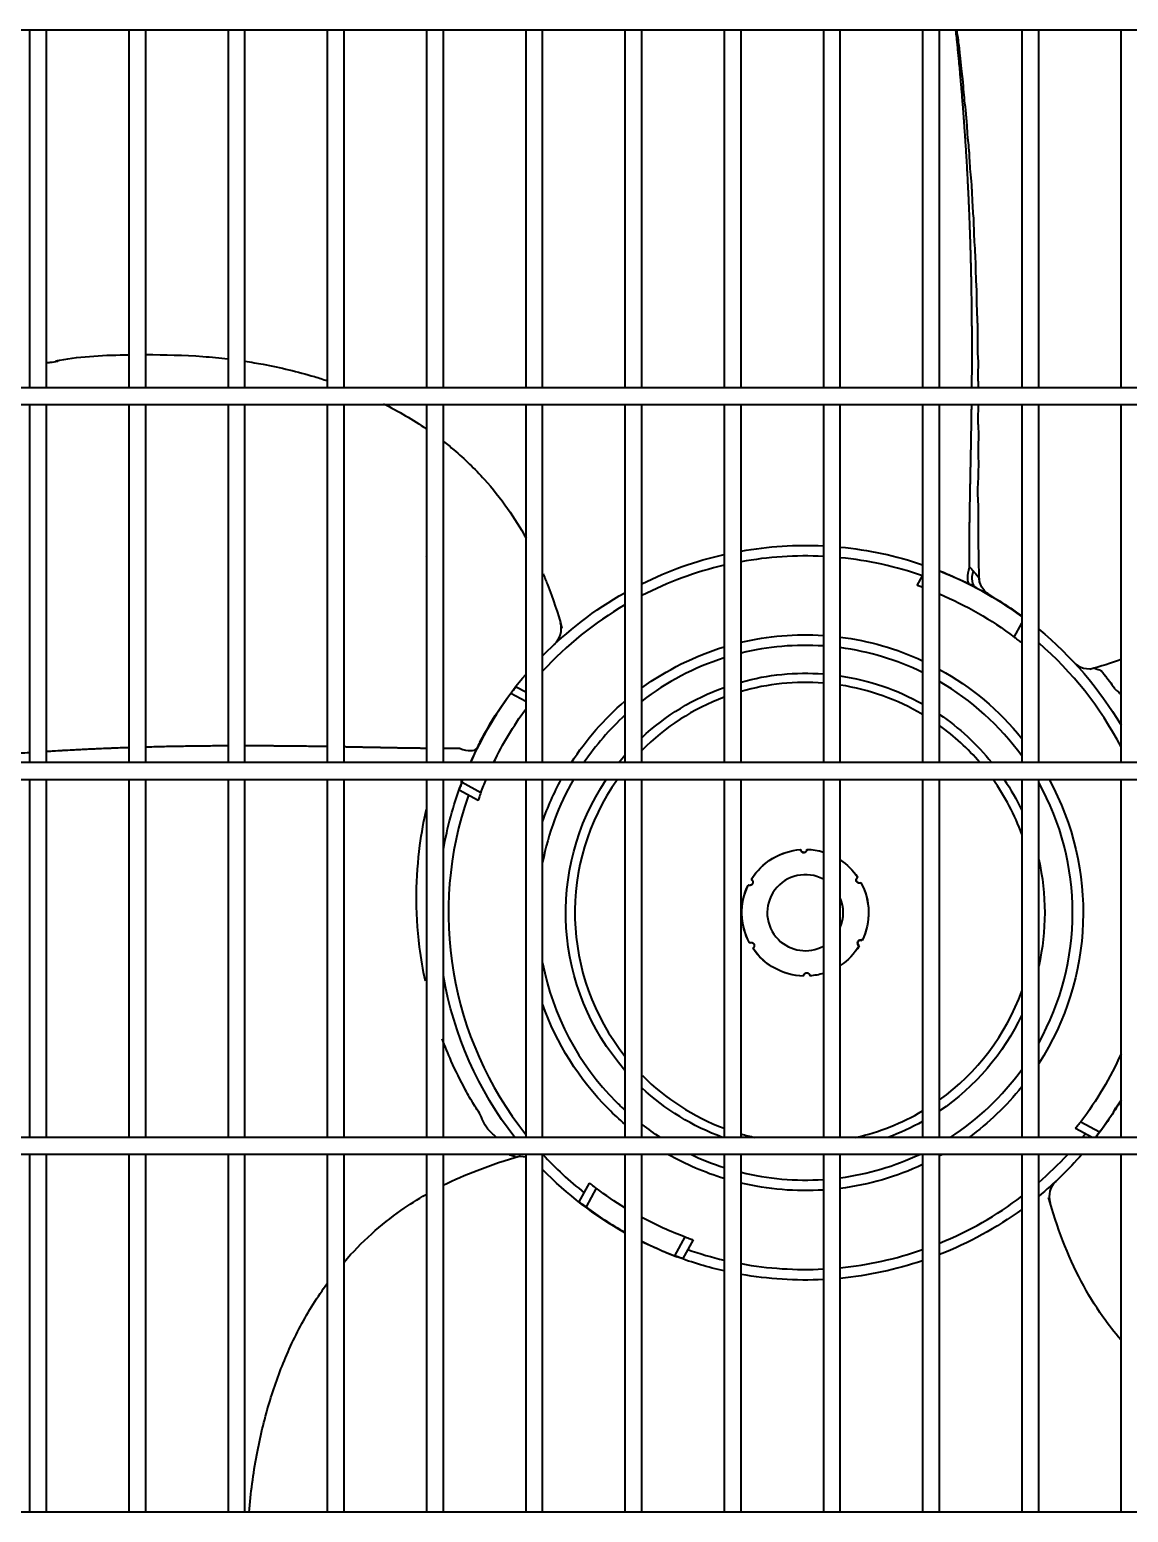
# Model space of a CAD drawing. Extents: x 58467 to 79089, y -33726 to -17391.
# Drawn here: x 72349.59 to 72375.61, y -19574.07 to -19538.96 of the extents above; entities that cross this region are included whole.
import ezdxf

# ---------------------------------------------------------------- set-up
doc = ezdxf.new("R2010")
doc.units = 0
doc.header["$LTSCALE"] = 100
doc.layers.add('+ENTE-ST-DOSEME USTU KONDDRENAJ', color=110, linetype='DOSEMEUSTUKONDENSDRENAJ_LINE', lineweight=40)
doc.linetypes.add('DOSEMEUSTUKONDENSDRENAJ_LINE', pattern='A,300,-40,["CD",Standard,S=15,R=0,X=-35,Y=-7.5],0', length=340)

# ---------------------------------------------------------------- blocks, each defined once
blk = doc.blocks.new('4. KAT SOL')
at = {"color": 3}
for p, q in [((54065.854, -32240.04, -3.539), (54184.216, -32240.04, -3.539)), ((54137.4, -32240.04, -3.539), (54137.4, -32248.519, -3.539)), ((54137.8, -32248.519, -3.539), (54137.8, -32240.04, -3.539)), ((54139.75, -32240.04, -3.539), (54139.75, -32248.519, -3.539)), ((54140.15, -32248.519, -3.539), (54140.15, -32240.04, -3.539)), ((54142.1, -32240.04, -3.539), (54142.1, -32248.519, -3.539)), ((54142.5, -32248.519, -3.539), (54142.5, -32240.04, -3.539)), ((54144.449, -32240.04, -3.539), (54144.449, -32248.519, -3.539)), ((54144.849, -32248.519, -3.539), (54144.849, -32240.04, -3.539)), ((54146.799, -32240.04, -3.539), (54146.799, -32248.519, -3.539)), ((54147.199, -32248.519, -3.539), (54147.199, -32240.04, -3.539)), ((54149.149, -32240.04, -3.539), (54149.149, -32248.519, -3.539)), ((54149.548, -32248.519, -3.539), (54149.548, -32240.04, -3.539)), ((54151.498, -32240.04, -3.539), (54151.498, -32248.519, -3.539)), ((54151.898, -32248.519, -3.539), (54151.898, -32240.04, -3.539)), ((54153.848, -32240.04, -3.539), (54153.848, -32248.519, -3.539)), ((54154.248, -32248.519, -3.539), (54154.248, -32240.04, -3.539)), ((54156.197, -32240.04, -3.539), (54156.197, -32248.519, -3.539)), ((54156.597, -32248.519, -3.539), (54156.597, -32240.04, -3.539)), ((54158.547, -32240.04, -3.539), (54158.547, -32248.519, -3.539)), ((54158.947, -32248.519, -3.539), (54158.947, -32240.04, -3.539)), ((54160.897, -32240.04, -3.539), (54160.897, -32248.519, -3.539)), ((54161.297, -32248.519, -3.539), (54161.297, -32240.04, -3.539)), ((54163.246, -32240.04, -3.539), (54163.246, -32248.519, -3.539)), ((54184.216, -32248.518, -3.539), (54065.854, -32248.518, -3.539)), ((54065.854, -32248.918, -3.539), (54184.216, -32248.918, -3.539)), ((54137.4, -32248.919, -3.539), (54137.4, -32257.397, -3.539)), ((54137.8, -32257.397, -3.539), (54137.8, -32248.919, -3.539)), ((54139.75, -32248.919, -3.539), (54139.75, -32257.397, -3.539)), ((54140.15, -32257.397, -3.539), (54140.15, -32248.919, -3.539)), ((54142.1, -32248.919, -3.539), (54142.1, -32257.397, -3.539)), ((54142.5, -32257.397, -3.539), (54142.5, -32248.919, -3.539)), ((54144.449, -32248.919, -3.539), (54144.449, -32257.397, -3.539)), ((54144.849, -32257.397, -3.539), (54144.849, -32248.919, -3.539)), ((54146.799, -32248.919, -3.539), (54146.799, -32257.397, -3.539)), ((54147.199, -32257.397, -3.539), (54147.199, -32248.919, -3.539)), ((54149.149, -32248.919, -3.539), (54149.149, -32257.397, -3.539)), ((54149.548, -32257.397, -3.539), (54149.548, -32248.919, -3.539)), ((54151.498, -32248.919, -3.539), (54151.498, -32257.397, -3.539)), ((54151.898, -32257.397, -3.539), (54151.898, -32248.919, -3.539)), ((54153.848, -32248.919, -3.539), (54153.848, -32257.397, -3.539)), ((54154.248, -32257.397, -3.539), (54154.248, -32248.919, -3.539)), ((54156.197, -32248.919, -3.539), (54156.197, -32257.397, -3.539)), ((54156.597, -32257.397, -3.539), (54156.597, -32248.919, -3.539)), ((54158.547, -32248.919, -3.539), (54158.547, -32257.397, -3.539)), ((54158.947, -32257.397, -3.539), (54158.947, -32248.919, -3.539)), ((54160.897, -32248.919, -3.539), (54160.897, -32257.397, -3.539)), ((54161.297, -32257.397, -3.539), (54161.297, -32248.919, -3.539)), ((54163.246, -32248.919, -3.539), (54163.246, -32257.397, -3.539)), ((54146.794, -32252.529, -3.539), (54146.799, -32252.524, -3.539)), ((54158.422, -32253.204, -3.539), (54158.547, -32252.977, -3.539)), ((54160.717, -32254.426, -3.539), (54160.897, -32254.098, -3.539)), ((54149.833, -32254.593, -3.539), (54149.852, -32254.575, -3.539)), ((54160.897, -32254.514, -3.539), (54160.877, -32254.551, -3.539)), ((54162.135, -32255.026, -3.539), (54162.145, -32255.037, -3.539)), ((54148.921, -32255.6, -3.539), (54149.149, -32255.725, -3.539)), ((54149.149, -32255.953, -3.539), (54148.798, -32255.76, -3.539)), ((54146.799, -32256.481, -3.539), (54146.796, -32256.48, -3.539)), ((54146.799, -32256.481, -3.539), (54146.796, -32256.48, -3.539)), ((54184.216, -32257.397, -3.539), (54065.854, -32257.397, -3.539)), ((54065.854, -32257.797, -3.539), (54184.216, -32257.797, -3.539)), ((54137.4, -32257.797, -3.539), (54137.4, -32266.275, -3.539)), ((54137.8, -32266.275, -3.539), (54137.8, -32257.797, -3.539)), ((54139.75, -32257.797, -3.539), (54139.75, -32266.275, -3.539)), ((54140.15, -32266.275, -3.539), (54140.15, -32257.797, -3.539)), ((54142.1, -32257.797, -3.539), (54142.1, -32266.275, -3.539)), ((54142.5, -32266.275, -3.539), (54142.5, -32257.797, -3.539)), ((54144.449, -32257.797, -3.539), (54144.449, -32266.275, -3.539)), ((54144.849, -32266.275, -3.539), (54144.849, -32257.797, -3.539)), ((54146.799, -32257.797, -3.539), (54146.799, -32266.275, -3.539)), ((54147.199, -32266.275, -3.539), (54147.199, -32257.797, -3.539)), ((54148.019, -32258.298, -3.539), (54147.574, -32258.054, -3.539)), ((54147.644, -32257.864, -3.539), (54148.087, -32258.107, -3.539)), ((54149.149, -32257.797, -3.539), (54149.149, -32266.275, -3.539)), ((54149.548, -32266.275, -3.539), (54149.548, -32257.797, -3.539)), ((54151.498, -32257.797, -3.539), (54151.498, -32266.275, -3.539)), ((54151.898, -32266.275, -3.539), (54151.898, -32257.797, -3.539)), ((54153.848, -32257.797, -3.539), (54153.848, -32266.275, -3.539)), ((54154.248, -32266.275, -3.539), (54154.248, -32257.797, -3.539)), ((54156.197, -32257.797, -3.539), (54156.197, -32266.275, -3.539)), ((54156.597, -32266.275, -3.539), (54156.597, -32257.797, -3.539)), ((54158.547, -32257.797, -3.539), (54158.547, -32266.275, -3.539)), ((54158.947, -32266.275, -3.539), (54158.947, -32257.797, -3.539)), ((54160.897, -32257.797, -3.539), (54160.897, -32266.275, -3.539)), ((54161.297, -32266.275, -3.539), (54161.297, -32257.797, -3.539)), ((54163.246, -32257.797, -3.539), (54163.246, -32266.275, -3.539)), ((54162.56, -32266.276, -3.539), (54162.17, -32266.062, -3.539)), ((54162.294, -32265.902, -3.539), (54162.737, -32266.145, -3.539)), ((54184.216, -32266.276, -3.539), (54065.854, -32266.276, -3.539)), ((54065.854, -32266.675, -3.539), (54184.216, -32266.675, -3.539)), ((54137.4, -32266.675, -3.539), (54137.4, -32275.154, -3.539)), ((54137.8, -32275.154, -3.539), (54137.8, -32266.675, -3.539)), ((54139.75, -32266.675, -3.539), (54139.75, -32275.154, -3.539)), ((54140.15, -32275.154, -3.539), (54140.15, -32266.675, -3.539)), ((54142.1, -32266.675, -3.539), (54142.1, -32275.154, -3.539)), ((54142.5, -32275.154, -3.539), (54142.5, -32266.675, -3.539)), ((54144.449, -32266.675, -3.539), (54144.449, -32275.154, -3.539)), ((54144.849, -32275.154, -3.539), (54144.849, -32266.675, -3.539)), ((54146.799, -32266.675, -3.539), (54146.799, -32275.154, -3.539)), ((54147.199, -32275.154, -3.539), (54147.199, -32266.675, -3.539)), ((54149.149, -32266.675, -3.539), (54149.149, -32275.154, -3.539)), ((54149.548, -32275.154, -3.539), (54149.548, -32266.675, -3.539)), ((54151.498, -32266.675, -3.539), (54151.498, -32275.154, -3.539)), ((54151.898, -32275.154, -3.539), (54151.898, -32266.675, -3.539)), ((54153.848, -32266.675, -3.539), (54153.848, -32275.154, -3.539)), ((54154.248, -32275.154, -3.539), (54154.248, -32266.675, -3.539)), ((54156.197, -32266.675, -3.539), (54156.197, -32275.154, -3.539)), ((54156.597, -32275.154, -3.539), (54156.597, -32266.675, -3.539)), ((54158.547, -32266.675, -3.539), (54158.547, -32275.154, -3.539)), ((54158.947, -32275.154, -3.539), (54158.947, -32266.675, -3.539)), ((54160.897, -32266.675, -3.539), (54160.897, -32275.154, -3.539)), ((54161.297, -32275.154, -3.539), (54161.297, -32266.675, -3.539)), ((54163.246, -32266.675, -3.539), (54163.246, -32275.154, -3.539)), ((54150.415, -32267.8, -3.539), (54150.659, -32267.355, -3.539)), ((54150.819, -32267.479, -3.539), (54150.576, -32267.922, -3.539)), ((54161.703, -32267.312, -3.539), (54161.684, -32267.33, -3.539)), ((54151.399, -32268.474, -3.539), (54151.398, -32268.474, -3.539)), ((54152.679, -32269.076, -3.539), (54152.923, -32268.633, -3.539)), ((54153.113, -32268.701, -3.539), (54152.869, -32269.146, -3.539)), ((54184.216, -32275.154, -3.539), (54065.854, -32275.154, -3.539))]:
    blk.add_line(p, q, dxfattribs=at)
at = {"color": 3, "extrusion": (0, 0, -1)}
for centre, radius, start, end in [((-54155.768, -32260.953, 3.539), 8.699, 63.5863, 77.2478), ((-54155.768, -32260.953, 3.539), 8.699, 79.9351, 92.8298), ((-54155.768, -32260.953, 3.539), 8.699, 95.4718, 108.6329), ((-54155.768, -32260.953, 3.539), 8.699, 44.3587, 60.6054), ((-54155.768, -32260.953, 3.539), 8.191, 112.8394, 127.1733), ((-54155.768, -32260.953, 3.539), 8.699, 117.6697, 126.1312), ((-54155.768, -32260.953, 3.539), 8.699, 129.4651, 149.2876), ((-54155.768, -32260.953, 3.539), 6.582, 76.6463, 93.7406), ((-54155.768, -32260.953, 3.539), 6.582, 97.2394, 114.975), ((-54155.768, -32260.953, 3.539), 6.582, 53.9887, 73.035), ((-54155.768, -32260.953, 3.539), 8.699, 27.6697, 40.4519), ((-54155.768, -32260.953, 3.539), 5.671, 74.4525, 94.3425), ((-54155.768, -32260.953, 3.539), 6.582, 118.8787, 141.1875), ((-54155.768, -32260.953, 3.539), 5.671, 46.9687, 70.2112), ((-54155.768, -32260.953, 3.539), 5.671, 98.4094, 119.34), ((-54155.768, -32260.953, 3.539), 6.582, 32.6925, 49.5563), ((-54155.768, -32260.953, 3.539), 8.191, 25.7297, 36.0841), ((-54155.768, -32260.953, 3.539), 5.671, 124.0931, 141.1706), ((-54155.768, -32260.953, 3.539), 5.671, 38.8237, 41.1581), ((-54155.768, -32260.953, 3.539), 8.699, 9.905, 20.4357), ((-54155.768, -32260.953, 3.539), 8.191, 20.3267, 22.6623), ((-54155.768, -32260.953, 3.539), 6.582, 19.1081, 28.6481), ((-54155.768, -32260.953, 3.539), 5.671, 318.8306, 33.8063), ((-54155.768, -32260.953, 3.539), 5.671, 146.1881, 154.7325), ((-54155.768, -32260.953, 3.539), 6.582, 151.3463, 212.8556), ((-54155.768, -32260.953, 3.539), 1.5, 31.5149, 85.7851), ((-54155.768, -32260.953, 3.539), 1.5, 31.6151, 85.8849), ((-54155.735, -32259.453, 3.539), 0.075, 180.1825, 357.3175), ((-54155.768, -32260.953, 3.539), 1.5, 91.5149, 106.647), ((-54155.768, -32260.953, 3.539), 1.5, 91.6151, 106.6471), ((-54155.768, -32260.953, 3.539), 1.5, 123.5817, 145.8849), ((-54155.768, -32260.953, 3.539), 1.5, 123.5818, 145.7851), ((-54155.768, -32260.953, 3.539), 5.671, 167.13, 192.8588), ((-54154.453, -32260.231, 3.539), 0.075, 120.1825, 297.3175), ((-54157.05, -32260.175, 3.539), 0.075, 240.1825, 57.3175), ((-54155.768, -32260.953, 3.539), 1.5, 151.5149, 205.7863), ((-54155.768, -32260.953, 3.539), 1.5, 151.6151, 205.8849), ((-54155.768, -32260.953, 3.539), 1.5, 331.5149, 25.7851), ((-54155.768, -32260.953, 3.539), 1.5, 331.6151, 25.8849), ((-54154.486, -32261.731, 3.539), 0.075, 60.1825, 237.3175), ((-54157.083, -32261.674, 3.539), 0.075, 300.1825, 117.3175), ((-54155.768, -32260.953, 3.539), 1.5, 271.6151, 325.8849), ((-54155.768, -32260.953, 3.539), 1.5, 271.5149, 325.7851), ((-54155.768, -32260.953, 3.539), 1.5, 211.5137, 236.4184), ((-54155.768, -32260.953, 3.539), 1.5, 211.6151, 236.419), ((-54155.768, -32260.953, 3.539), 8.699, 322.2719, 350.0942), ((-54155.801, -32262.452, 3.539), 0.075, 0.1825, 177.3175), ((-54155.768, -32260.953, 3.539), 1.5, 253.3536, 265.8849), ((-54155.768, -32260.953, 3.539), 1.5, 253.3536, 265.7851), ((-54155.768, -32260.953, 3.539), 6.582, 315, 340.8806), ((-54155.768, -32260.953, 3.539), 5.671, 205.2562, 235.8956), ((-54155.768, -32260.953, 3.539), 8.191, 204.0687, 217.1733), ((-54155.768, -32260.953, 3.539), 5.671, 290.1825, 313.02), ((-54155.768, -32260.953, 3.539), 6.582, 218.8013, 233.9606), ((-54155.768, -32260.953, 3.539), 8.699, 210.7139, 217.7283), ((-54155.768, -32260.953, 3.539), 6.582, 310.4325, 315), ((-54155.768, -32260.953, 3.539), 5.671, 240.6487, 249.8006), ((-54155.768, -32260.953, 3.539), 6.582, 286.9538, 299.5988), ((-54155.768, -32260.953, 3.539), 6.582, 245.0137, 262.7494), ((-54155.768, -32260.953, 3.539), 6.582, 240.3844, 241.11), ((-54155.768, -32260.953, 3.539), 8.699, 221.1398, 230.5364), ((-54155.768, -32260.953, 3.539), 8.699, 299.3961, 315.6416), ((-54155.768, -32260.953, 3.539), 8.191, 301.4183, 307.1733), ((-54155.768, -32260.953, 3.539), 6.582, 266.2481, 283.3425), ((-54155.768, -32260.953, 3.539), 8.191, 290.3267, 298.1938), ((-54155.768, -32260.953, 3.539), 8.699, 233.8703, 248.5638), ((-54155.768, -32260.953, 3.539), 8.699, 282.7514, 290.4357), ((-54155.768, -32260.953, 3.539), 8.699, 251.3663, 264.5273), ((-54155.768, -32260.953, 3.539), 8.699, 267.1681, 280.0628)]:
    blk.add_arc(centre, radius, start, end, dxfattribs=at)
at = {"color": 3}
for radius, start, end in [(8.449, 87.0854, 100.3653), (8.449, 103.1359, 117.2591), (8.449, 70.7868, 84.3659), (8.691, 53.8334, 68.5429), (8.449, 120.3544, 137.4022), (6.332, 86.1131, 103.8938), (8.449, 27.7268, 49.1255), (6.332, 107.6513, 127.6706), (6.332, 63.9675, 82.4738), (5.455, 85.4831, 106.1831), (5.455, 59.3719, 81.2531), (6.332, 35.91, 59.8669), (8.691, 143.3149, 155.8496), (5.455, 110.61, 135.1912), (6.332, 132.4013, 145.8394), (5.455, 40.6856, 54.3544), (6.332, 150.1088, 169.1663), (5.455, 144.6525, 218.4862), (5.455, 19.9069, 35.3531), (6.332, 330.8231, 29.1769), (8.449, 160.7868, 218.4201), (0.9, 61.4868, 225), (0.9, 337.2019, 22.7981), (0.9, 225, 298.513), (6.332, 190.8338, 225), (5.455, 305.6456, 340.0931), (5.455, 225, 249.39), (6.332, 302.7938, 324.09), (6.332, 225, 227.5988), (8.691, 323.3149, 329.3716), (5.455, 282.6281, 300.6282), (6.332, 232.3294, 237.2006), (5.455, 253.8169, 257.3662), (8.449, 320.9474, 321.7132), (8.449, 222.6368, 231.7132), (6.332, 244.6538, 252.3488), (6.332, 277.5263, 295.3407), (8.449, 310.8737, 317.3624), (6.332, 256.1063, 273.8869), (8.691, 233.3149, 240.576), (8.449, 292.1036, 307.3772), (8.691, 243.5604, 249.1851), (8.449, 250.7868, 256.8654), (8.449, 275.6354, 289.2045), (8.449, 259.636, 272.9158)]:
    blk.add_arc((54155.768, -32260.953, -3.539), radius, start, end, dxfattribs=at)
at = {"color": 3, "extrusion": (5.89787e-06, 5.50525e-06, 1)}
blk.add_arc((54149.49, -32254.229, -3.399), 0.5, 313.0877, 16.4735, dxfattribs=at)
at = {"color": 3, "extrusion": (5.03151e-06, -5.39034e-06, 1)}
blk.add_arc((54162.491, -32254.675, -3.094), 0.5, 223.0877, 286.4677, dxfattribs=at)
at = {"color": 3, "extrusion": (-5.25028e-06, 5.62471e-06, 1)}
blk.add_arc((54149.044, -32267.23, -4.003), 0.5, 77.9694, 106.4725, dxfattribs=at)
at = {"color": 3, "extrusion": (-6.04419e-06, -5.64183e-06, 1)}
blk.add_arc((54162.045, -32267.676, -3.683), 0.5, 133.0877, 196.4734, dxfattribs=at)
at = {"color": 3}
for centre, major_axis, ratio, start_param, end_param in [((54160.039, -32252.806, -3.539), (0.232, 0.443), 0.512974, 1.938544, 3.141593), ((54147.148, -32257.741, -3.539), (0.468, -0.175), 0.588101, 0, 0.392495)]:
    blk.add_ellipse(centre, major_axis=major_axis, ratio=ratio, start_param=start_param, end_param=end_param, dxfattribs=at)
for points, knots in [([(54159.715, -32248.517, -3.539), (54159.715, -32248.478, -3.539), (54159.716, -32248.406, -3.539), (54159.717, -32248.287, -3.539), (54159.718, -32248.158, -3.539), (54159.718, -32248.012, -3.539), (54159.719, -32247.866, -3.539), (54159.719, -32247.719, -3.539), (54159.719, -32247.571, -3.539), (54159.719, -32247.438, -3.539), (54159.719, -32247.286, -3.539), (54159.718, -32247.151, -3.539), (54159.717, -32246.983, -3.539), (54159.716, -32246.85, -3.539), (54159.714, -32246.685, -3.539), (54159.713, -32246.554, -3.539), (54159.711, -32246.39, -3.539), (54159.708, -32246.259, -3.539), (54159.706, -32246.094, -3.539), (54159.703, -32245.962, -3.539), (54159.7, -32245.795, -3.539), (54159.696, -32245.66, -3.539), (54159.692, -32245.49, -3.539), (54159.688, -32245.339, -3.539), (54159.683, -32245.173, -3.539), (54159.679, -32245.026, -3.539), (54159.674, -32244.878, -3.539), (54159.668, -32244.715, -3.539), (54159.663, -32244.567, -3.539), (54159.656, -32244.403, -3.539), (54159.65, -32244.255, -3.539), (54159.643, -32244.089, -3.539), (54159.636, -32243.938, -3.539), (54159.628, -32243.788, -3.539), (54159.62, -32243.622, -3.539), (54159.612, -32243.476, -3.539), (54159.603, -32243.314, -3.539), (54159.595, -32243.169, -3.539), (54159.585, -32243.007, -3.539), (54159.575, -32242.847, -3.539), (54159.566, -32242.701, -3.539), (54159.555, -32242.539, -3.539), (54159.545, -32242.392, -3.539), (54159.533, -32242.228, -3.539), (54159.522, -32242.081, -3.539), (54159.511, -32241.937, -3.539), (54159.499, -32241.778, -3.539), (54159.486, -32241.62, -3.539), (54159.472, -32241.463, -3.539), (54159.459, -32241.305, -3.539), (54159.446, -32241.164, -3.539), (54159.432, -32241.007, -3.539), (54159.419, -32240.865, -3.539), (54159.404, -32240.707, -3.539), (54159.389, -32240.563, -3.539), (54159.375, -32240.421, -3.539), (54159.359, -32240.266, -3.539), (54159.345, -32240.139, -3.539), (54159.337, -32240.059, -3.539), (54159.335, -32240.04, -3.539)], [0, 0, 0, 0, 0.013718, 0.025238, 0.042517, 0.059796, 0.077075, 0.094355, 0.111634, 0.128913, 0.140433, 0.163472, 0.174991, 0.19803, 0.20955, 0.232588, 0.244108, 0.267147, 0.278666, 0.301705, 0.313225, 0.336264, 0.347783, 0.370822, 0.388101, 0.405381, 0.42266, 0.439939, 0.462978, 0.474498, 0.497537, 0.514816, 0.532095, 0.549374, 0.566653, 0.589692, 0.601212, 0.624251, 0.64153, 0.658809, 0.681848, 0.693368, 0.716407, 0.733686, 0.750965, 0.768244, 0.785524, 0.808563, 0.825842, 0.843121, 0.86616, 0.877679, 0.900718, 0.917998, 0.935277, 0.952556, 0.969835, 0.992874, 1, 1, 1, 1]), ([(54159.871, -32248.509, -3.539), (54159.869, -32248.453, -3.539), (54159.865, -32248.294, -3.539), (54159.867, -32248.129, -3.539), (54159.869, -32247.966, -3.539), (54159.869, -32247.883, -3.539), (54159.859, -32247.73, -3.539), (54159.851, -32247.552, -3.539), (54159.856, -32247.335, -3.539), (54159.857, -32247.083, -3.539), (54159.842, -32246.796, -3.539), (54159.833, -32246.567, -3.539), (54159.833, -32246.386, -3.539), (54159.833, -32246.263, -3.539), (54159.828, -32246.143, -3.539), (54159.814, -32245.975, -3.539), (54159.809, -32245.782, -3.539), (54159.807, -32245.561, -3.539), (54159.798, -32245.322, -3.539), (54159.778, -32245.069, -3.539), (54159.767, -32244.854, -3.539), (54159.764, -32244.681, -3.539), (54159.761, -32244.524, -3.539), (54159.739, -32244.318, -3.539), (54159.729, -32244.095, -3.539), (54159.721, -32243.881, -3.539), (54159.706, -32243.649, -3.539), (54159.681, -32243.404, -3.539), (54159.665, -32243.191, -3.539), (54159.659, -32243.016, -3.539), (54159.65, -32242.854, -3.539), (54159.622, -32242.643, -3.539), (54159.608, -32242.411, -3.539), (54159.594, -32242.193, -3.539), (54159.572, -32241.963, -3.539), (54159.542, -32241.724, -3.539), (54159.523, -32241.511, -3.539), (54159.511, -32241.331, -3.539), (54159.495, -32241.16, -3.539), (54159.46, -32240.943, -3.539), (54159.441, -32240.687, -3.539), (54159.418, -32240.46, -3.539), (54159.39, -32240.253, -3.539), (54159.371, -32240.121, -3.539), (54159.36, -32240.038, -3.539)], [0, 0, 0, 0, 0.020993, 0.060732, 0.0678, 0.074162, 0.086897, 0.117658, 0.135798, 0.155524, 0.197696, 0.23796, 0.254024, 0.266902, 0.278583, 0.291499, 0.323077, 0.341369, 0.36095, 0.402348, 0.440072, 0.454754, 0.466698, 0.490617, 0.521317, 0.539051, 0.558332, 0.59936, 0.637234, 0.652147, 0.664401, 0.689266, 0.720818, 0.739028, 0.758563, 0.799999, 0.837338, 0.851752, 0.864099, 0.891017, 0.924896, 0.944238, 0.965101, 1, 1, 1, 1]), ([(54137.797, -32247.928, -3.539), (54137.827, -32247.924, -3.539), (54137.917, -32247.912, -3.539), (54138.008, -32247.9, -3.539), (54138.068, -32247.892, -3.539)], [0, 0, 0, 0, 0.329472, 1, 1, 1, 1]), ([(54138.016, -32247.886, -3.539), (54138.046, -32247.88, -3.539), (54138.614, -32247.77, -3.539), (54139.196, -32247.746, -3.539), (54139.749, -32247.739, -3.539)], [0, 0, 0, 0, 0.052096, 1, 1, 1, 1]), ([(54140.15, -32247.736, -3.539), (54140.601, -32247.735, -3.539), (54141.252, -32247.75, -3.539), (54141.902, -32247.813, -3.539), (54142.101, -32247.837, -3.539)], [0, 0, 0, 0, 0.693143, 1, 1, 1, 1]), ([(54142.501, -32247.892, -3.539), (54142.644, -32247.914, -3.539), (54143.197, -32248.008, -3.539), (54143.849, -32248.162, -3.539), (54144.351, -32248.32, -3.539), (54144.453, -32248.354, -3.539)], [0, 0, 0, 0, 0.217085, 0.84018, 1, 1, 1, 1]), ([(54145.782, -32248.9, -3.539), (54145.958, -32248.988, -3.539), (54146.303, -32249.175, -3.539), (54146.636, -32249.386, -3.539), (54146.799, -32249.498, -3.539)], [0, 0, 0, 0, 0.500416, 1, 1, 1, 1]), ([(54159.657, -32252.765, -3.539), (54159.657, -32252.749, -3.539), (54159.657, -32252.707, -3.539), (54159.656, -32252.623, -3.539), (54159.656, -32252.531, -3.539), (54159.656, -32252.437, -3.539), (54159.656, -32252.354, -3.539), (54159.656, -32252.272, -3.539), (54159.657, -32252.176, -3.539), (54159.658, -32252.076, -3.539), (54159.659, -32251.965, -3.539), (54159.66, -32251.866, -3.539), (54159.661, -32251.759, -3.539), (54159.663, -32251.66, -3.539), (54159.665, -32251.559, -3.539), (54159.666, -32251.443, -3.539), (54159.668, -32251.341, -3.539), (54159.67, -32251.225, -3.539), (54159.672, -32251.107, -3.539), (54159.674, -32250.987, -3.539), (54159.676, -32250.882, -3.539), (54159.679, -32250.775, -3.539), (54159.681, -32250.651, -3.539), (54159.683, -32250.524, -3.539), (54159.686, -32250.399, -3.539), (54159.689, -32250.273, -3.539), (54159.691, -32250.148, -3.539), (54159.693, -32250.023, -3.539), (54159.695, -32249.899, -3.539), (54159.698, -32249.773, -3.539), (54159.7, -32249.648, -3.539), (54159.702, -32249.523, -3.539), (54159.704, -32249.396, -3.539), (54159.706, -32249.253, -3.539), (54159.708, -32249.124, -3.539), (54159.71, -32249, -3.539), (54159.711, -32248.942, -3.539), (54159.711, -32248.918, -3.539)], [0, 0, 0, 0, 0.014596, 0.03792, 0.072906, 0.09623, 0.119554, 0.142878, 0.166202, 0.201188, 0.224512, 0.259498, 0.282822, 0.306146, 0.341132, 0.364456, 0.399442, 0.422766, 0.457752, 0.492738, 0.516062, 0.539386, 0.574372, 0.609358, 0.632682, 0.667668, 0.702654, 0.725978, 0.760964, 0.79595, 0.819274, 0.85426, 0.889246, 0.91257, 0.959218, 0.982542, 1, 1, 1, 1]), ([(54159.894, -32253.131, -3.539), (54159.887, -32252.936, -3.539), (54159.876, -32252.539, -3.539), (54159.873, -32252.118, -3.539), (54159.872, -32251.832, -3.539), (54159.873, -32251.709, -3.539), (54159.871, -32251.578, -3.539), (54159.874, -32251.47, -3.539), (54159.873, -32251.368, -3.539), (54159.866, -32251.206, -3.539), (54159.849, -32251.022, -3.539), (54159.865, -32250.742, -3.539), (54159.881, -32250.356, -3.539), (54159.87, -32250.047, -3.539), (54159.875, -32249.801, -3.539), (54159.878, -32249.675, -3.539), (54159.876, -32249.493, -3.539), (54159.858, -32249.297, -3.539), (54159.87, -32249.063, -3.539), (54159.873, -32248.951, -3.539), (54159.874, -32248.917, -3.539)], [0, 0, 0, 0, 0.133514, 0.270433, 0.286934, 0.326862, 0.357504, 0.38702, 0.40567, 0.425383, 0.498549, 0.559198, 0.624297, 0.752478, 0.802637, 0.822176, 0.83997, 0.924593, 0.976886, 1, 1, 1, 1]), ([(54147.204, -32249.793, -3.539), (54147.286, -32249.857, -3.539), (54147.625, -32250.133, -3.539), (54148.153, -32250.643, -3.539), (54148.719, -32251.352, -3.539), (54149.022, -32251.839, -3.539), (54149.156, -32252.081, -3.539)], [0, 0, 0, 0, 0.103677, 0.436935, 0.728671, 1, 1, 1, 1]), ([(54159.653, -32253.172, -3.539), (54159.633, -32253.162, -3.539), (54159.613, -32253.153, -3.539), (54159.496, -32253.098, -3.539), (54159.399, -32253.055, -3.539), (54159.215, -32252.973, -3.539), (54159.129, -32252.935, -3.539), (54159.011, -32252.885, -3.539), (54158.979, -32252.871, -3.539), (54158.947, -32252.858, -3.539)], [0, 0, 0, 0, 0.087898, 0.087898, 0.500484, 0.500484, 0.864594, 0.864594, 1, 1, 1, 1]), ([(54159.654, -32252.778, -3.539), (54159.625, -32252.869, -3.539), (54159.61, -32252.955, -3.539), (54159.609, -32253.093, -3.539), (54159.625, -32253.146, -3.539), (54159.653, -32253.172, -3.539)], [0, 0, 0, 0, 0.5, 0.5, 1, 1, 1, 1]), ([(54159.657, -32252.765, -3.539), (54159.657, -32252.765, -3.539), (54159.657, -32252.765, -3.539), (54159.688, -32252.794, -3.539), (54159.717, -32252.824, -3.539), (54159.744, -32252.854, -3.539)], [0, 0, 0, 0, 0.000046, 0.000046, 1, 1, 1, 1]), ([(54159.744, -32252.854, -3.539), (54159.791, -32252.906, -3.539), (54159.835, -32252.957, -3.539), (54159.878, -32253.013, -3.539), (54159.888, -32253.022, -3.539), (54159.89, -32253.019, -3.539)], [0, 0, 0, 0, 0.677972, 0.677972, 1, 1, 1, 1]), ([(54149.559, -32252.919, -3.539), (54149.595, -32253.006, -3.539), (54149.765, -32253.428, -3.539), (54149.91, -32253.86, -3.539), (54150.006, -32254.21, -3.539)], [0, 0, 0, 0, 0.208433, 1, 1, 1, 1]), ([(54158.547, -32253.248, -3.539), (54158.528, -32253.241, -3.539), (54158.509, -32253.234, -3.539), (54158.476, -32253.223, -3.539), (54158.462, -32253.218, -3.539), (54158.439, -32253.21, -3.539), (54158.431, -32253.207, -3.539), (54158.424, -32253.205, -3.539), (54158.422, -32253.204, -3.539), (54158.422, -32253.204, -3.539)], [0, 0, 0, 0, 0.272273, 0.272273, 0.55574, 0.55574, 0.835863, 0.835863, 1, 1, 1, 1]), ([(54160.09, -32253.394, -3.539), (54160.054, -32253.369, -3.539), (54159.983, -32253.307, -3.539), (54159.915, -32253.174, -3.539), (54159.88, -32253.066, -3.539), (54159.889, -32253.01, -3.539), (54159.889, -32253.008, -3.539)], [0, 0, 0, 0, 0.282713, 0.623797, 0.98945, 1, 1, 1, 1]), ([(54160.877, -32254.551, -3.539), (54160.877, -32254.551, -3.539), (54160.874, -32254.548, -3.539), (54160.862, -32254.539, -3.539), (54160.854, -32254.532, -3.539), (54160.832, -32254.515, -3.539), (54160.818, -32254.505, -3.539), (54160.788, -32254.481, -3.539), (54160.772, -32254.468, -3.539), (54160.742, -32254.445, -3.539), (54160.729, -32254.436, -3.539), (54160.717, -32254.426, -3.539)], [0, 0, 0, 0, 0.211356, 0.211356, 0.422617, 0.422617, 0.635365, 0.635365, 0.851032, 0.851032, 1, 1, 1, 1]), ([(54162.627, -32255.161, -3.539), (54162.627, -32255.164, -3.539), (54162.631, -32255.167, -3.539), (54162.65, -32255.175, -3.539), (54162.667, -32255.179, -3.539), (54162.717, -32255.194, -3.539), (54162.752, -32255.206, -3.539), (54162.812, -32255.249, -3.539), (54162.826, -32255.281, -3.539), (54162.864, -32255.338, -3.539), (54162.885, -32255.364, -3.539), (54162.953, -32255.44, -3.539), (54162.995, -32255.495, -3.539), (54163.052, -32255.578, -3.539), (54163.068, -32255.607, -3.539), (54163.108, -32255.66, -3.539), (54163.134, -32255.683, -3.539), (54163.191, -32255.73, -3.539), (54163.219, -32255.756, -3.539), (54163.245, -32255.783, -3.539)], [0, 0, 0, 0, 0.041274, 0.041274, 0.097669, 0.097669, 0.210461, 0.210461, 0.323252, 0.323252, 0.436043, 0.436043, 0.661626, 0.661626, 0.774417, 0.774417, 0.887208, 0.887208, 1, 1, 1, 1]), ([(54148.798, -32255.76, -3.539), (54148.812, -32255.742, -3.539), (54148.826, -32255.724, -3.539), (54148.852, -32255.689, -3.539), (54148.864, -32255.673, -3.539), (54148.886, -32255.645, -3.539), (54148.895, -32255.633, -3.539), (54148.91, -32255.614, -3.539), (54148.915, -32255.607, -3.539), (54148.92, -32255.601, -3.539), (54148.921, -32255.6, -3.539), (54148.921, -32255.6, -3.539)], [0, 0, 0, 0, 0.217793, 0.217793, 0.435623, 0.435623, 0.652794, 0.652794, 0.867695, 0.867695, 1, 1, 1, 1]), ([(54139.753, -32257.045, -3.539), (54139.733, -32257.045, -3.539), (54139.664, -32257.048, -3.539), (54139.53, -32257.052, -3.539), (54139.382, -32257.058, -3.539), (54139.218, -32257.064, -3.539), (54139.07, -32257.071, -3.539), (54138.904, -32257.078, -3.539), (54138.753, -32257.085, -3.539), (54138.603, -32257.092, -3.539), (54138.437, -32257.101, -3.539), (54138.291, -32257.108, -3.539), (54138.129, -32257.117, -3.539), (54137.984, -32257.126, -3.539), (54137.864, -32257.133, -3.539), (54137.809, -32257.136, -3.539), (54137.802, -32257.137, -3.539)], [0, 0, 0, 0, 0.030761, 0.106414, 0.207284, 0.257719, 0.358589, 0.434241, 0.509893, 0.585546, 0.661198, 0.762068, 0.812503, 0.913373, 0.989026, 1, 1, 1, 1]), ([(54142.098, -32257.002, -3.539), (54142.043, -32257.002, -3.539), (54141.954, -32257.003, -3.539), (54141.798, -32257.004, -3.539), (54141.665, -32257.005, -3.539), (54141.501, -32257.006, -3.539), (54141.369, -32257.008, -3.539), (54141.205, -32257.01, -3.539), (54141.074, -32257.012, -3.539), (54140.909, -32257.015, -3.539), (54140.777, -32257.017, -3.539), (54140.61, -32257.021, -3.539), (54140.475, -32257.024, -3.539), (54140.307, -32257.028, -3.539), (54140.208, -32257.031, -3.539), (54140.143, -32257.033, -3.539)], [0, 0, 0, 0, 0.083725, 0.134792, 0.236924, 0.28799, 0.390123, 0.441189, 0.543321, 0.594388, 0.69652, 0.747586, 0.849719, 0.900785, 1, 1, 1, 1]), ([(54144.448, -32257.02, -3.539), (54144.411, -32257.02, -3.539), (54144.327, -32257.018, -3.539), (54144.211, -32257.016, -3.539), (54144.068, -32257.014, -3.539), (54143.939, -32257.012, -3.539), (54143.791, -32257.01, -3.539), (54143.658, -32257.009, -3.539), (54143.526, -32257.007, -3.539), (54143.378, -32257.006, -3.539), (54143.248, -32257.005, -3.539), (54143.102, -32257.004, -3.539), (54142.973, -32257.003, -3.539), (54142.827, -32257.002, -3.539), (54142.681, -32257.002, -3.539), (54142.571, -32257.001, -3.539), (54142.511, -32257.001, -3.539), (54142.499, -32257.001, -3.539)], [0, 0, 0, 0, 0.058456, 0.133376, 0.183323, 0.283216, 0.333162, 0.408082, 0.483002, 0.532949, 0.632842, 0.682788, 0.757708, 0.832628, 0.907548, 0.982468, 1, 1, 1, 1]), ([(54146.799, -32257.062, -3.539), (54146.797, -32257.062, -3.539), (54146.753, -32257.061, -3.539), (54146.681, -32257.06, -3.539), (54146.574, -32257.059, -3.539), (54146.475, -32257.058, -3.539), (54146.374, -32257.056, -3.539), (54146.258, -32257.054, -3.539), (54146.156, -32257.053, -3.539), (54146.04, -32257.05, -3.539), (54145.922, -32257.048, -3.539), (54145.803, -32257.046, -3.539), (54145.698, -32257.044, -3.539), (54145.59, -32257.042, -3.539), (54145.467, -32257.039, -3.539), (54145.339, -32257.037, -3.539), (54145.214, -32257.035, -3.539), (54145.088, -32257.032, -3.539), (54144.963, -32257.03, -3.539), (54144.884, -32257.028, -3.539), (54144.851, -32257.028, -3.539), (54144.85, -32257.028, -3.539)], [0, 0, 0, 0, 0.002758, 0.072208, 0.118509, 0.164809, 0.234259, 0.28056, 0.35001, 0.396311, 0.465761, 0.535212, 0.581512, 0.627812, 0.697263, 0.766713, 0.813014, 0.882464, 0.951915, 0.998215, 1, 1, 1, 1]), ([(54147.58, -32257.064, -3.539), (54147.564, -32257.064, -3.539), (54147.523, -32257.064, -3.539), (54147.438, -32257.064, -3.539), (54147.346, -32257.065, -3.539), (54147.262, -32257.064, -3.539), (54147.217, -32257.064, -3.539), (54147.199, -32257.064, -3.539)], [0, 0, 0, 0, 0.131384, 0.341336, 0.656263, 0.866214, 1, 1, 1, 1]), ([(54147.593, -32257.066, -3.539), (54147.684, -32257.095, -3.539), (54147.77, -32257.111, -3.539), (54147.909, -32257.111, -3.539), (54147.961, -32257.095, -3.539), (54147.987, -32257.067, -3.539)], [0, 0, 0, 0, 0.5, 0.5, 1, 1, 1, 1]), ([(54147.987, -32257.067, -3.539), (54147.977, -32257.088, -3.539), (54147.968, -32257.108, -3.539), (54147.917, -32257.217, -3.539), (54147.877, -32257.307, -3.539), (54147.837, -32257.397, -3.539)], [0, 0, 0, 0, 0.187509, 0.187509, 1, 1, 1, 1]), ([(54137.401, -32257.163, -3.539), (54137.396, -32257.163, -3.539), (54137.327, -32257.168, -3.539), (54137.207, -32257.176, -3.539), (54137.043, -32257.188, -3.539), (54136.897, -32257.198, -3.539), (54136.752, -32257.209, -3.539), (54136.593, -32257.222, -3.539), (54136.435, -32257.235, -3.539), (54136.278, -32257.248, -3.539), (54136.12, -32257.262, -3.539), (54135.979, -32257.274, -3.539), (54135.822, -32257.288, -3.539), (54135.68, -32257.302, -3.539), (54135.545, -32257.315, -3.539), (54135.473, -32257.322, -3.539), (54135.449, -32257.324, -3.539)], [0, 0, 0, 0, 0.007103, 0.105116, 0.178625, 0.252135, 0.325644, 0.399153, 0.497166, 0.570676, 0.644185, 0.742198, 0.791204, 0.889217, 0.962726, 1, 1, 1, 1]), ([(54147.574, -32258.054, -3.539), (54147.574, -32258.054, -3.539), (54147.576, -32258.051, -3.539), (54147.581, -32258.037, -3.539), (54147.584, -32258.026, -3.539), (54147.594, -32258, -3.539), (54147.599, -32257.984, -3.539), (54147.612, -32257.949, -3.539), (54147.62, -32257.928, -3.539), (54147.633, -32257.894, -3.539), (54147.638, -32257.879, -3.539), (54147.644, -32257.864, -3.539)], [0, 0, 0, 0, 0.211758, 0.211758, 0.423432, 0.423432, 0.636431, 0.636431, 0.852021, 0.852021, 1, 1, 1, 1]), ([(54148.087, -32258.107, -3.539), (54148.079, -32258.129, -3.539), (54148.071, -32258.151, -3.539), (54148.057, -32258.191, -3.539), (54148.05, -32258.211, -3.539), (54148.038, -32258.244, -3.539), (54148.033, -32258.259, -3.539), (54148.025, -32258.281, -3.539), (54148.022, -32258.29, -3.539), (54148.02, -32258.297, -3.539), (54148.019, -32258.298, -3.539), (54148.019, -32258.298, -3.539)], [0, 0, 0, 0, 0.21816, 0.21816, 0.436362, 0.436362, 0.653817, 0.653817, 0.868707, 0.868707, 1, 1, 1, 1]), ([(54146.771, -32262.577, -3.539), (54146.712, -32262.302, -3.539), (54146.667, -32262.031, -3.539), (54146.526, -32260.901, -3.539), (54146.549, -32260.09, -3.539), (54146.683, -32259.062, -3.539), (54146.734, -32258.775, -3.539), (54146.796, -32258.504, -3.539)], [0, 0, 0, 0, 0.178319, 0.178319, 0.758219, 0.758219, 1, 1, 1, 1]), ([(54155.657, -32259.455, -3.539), (54155.658, -32259.474, -3.539), (54155.676, -32259.514, -3.539), (54155.725, -32259.532, -3.539), (54155.763, -32259.524, -3.539), (54155.788, -32259.507, -3.539), (54155.804, -32259.481, -3.539), (54155.808, -32259.461, -3.539), (54155.807, -32259.452, -3.539)], [0, 0, 0, 0, 0.25, 0.5, 0.625, 0.75, 0.875, 1, 1, 1, 1]), ([(54157.01, -32260.108, -3.539), (54156.994, -32260.118, -3.539), (54156.967, -32260.154, -3.539), (54156.976, -32260.205, -3.539), (54157.003, -32260.234, -3.539), (54157.03, -32260.247, -3.539), (54157.061, -32260.248, -3.539), (54157.08, -32260.241, -3.539), (54157.088, -32260.236, -3.539)], [0, 0, 0, 0, 0.25, 0.5, 0.625, 0.75, 0.875, 1, 1, 1, 1]), ([(54157.12, -32261.606, -3.539), (54157.103, -32261.597, -3.539), (54157.059, -32261.592, -3.539), (54157.019, -32261.625, -3.539), (54157.008, -32261.663, -3.539), (54157.01, -32261.693, -3.539), (54157.025, -32261.72, -3.539), (54157.04, -32261.733, -3.539), (54157.048, -32261.738, -3.539)], [0, 0, 0, 0, 0.25, 0.5, 0.625, 0.75, 0.875, 1, 1, 1, 1]), ([(54148.445, -32266.269, -3.539), (54148.426, -32266.244, -3.539), (54148.4, -32266.222, -3.539), (54148.315, -32266.152, -3.539), (54148.262, -32266.096, -3.539), (54148.177, -32265.973, -3.539), (54148.145, -32265.905, -3.539), (54148.093, -32265.775, -3.539), (54148.062, -32265.717, -3.539), (54147.993, -32265.607, -3.539), (54147.954, -32265.553, -3.539), (54147.851, -32265.382, -3.539), (54147.788, -32265.269, -3.539), (54147.601, -32264.927, -3.539), (54147.488, -32264.697, -3.539), (54147.308, -32264.291, -3.539), (54147.235, -32264.114, -3.539), (54147.169, -32263.937, -3.539)], [0, 0, 0, 0, 0.035525, 0.035525, 0.109228, 0.109228, 0.18293, 0.18293, 0.256633, 0.256633, 0.330336, 0.330336, 0.477742, 0.477742, 0.772553, 0.772553, 1, 1, 1, 1]), ([(54162.17, -32266.062, -3.539), (54162.17, -32266.062, -3.539), (54162.172, -32266.059, -3.539), (54162.181, -32266.047, -3.539), (54162.188, -32266.038, -3.539), (54162.205, -32266.017, -3.539), (54162.216, -32266.003, -3.539), (54162.239, -32265.973, -3.539), (54162.252, -32265.956, -3.539), (54162.275, -32265.927, -3.539), (54162.285, -32265.914, -3.539), (54162.294, -32265.902, -3.539)], [0, 0, 0, 0, 0.211356, 0.211356, 0.422617, 0.422617, 0.635365, 0.635365, 0.851032, 0.851032, 1, 1, 1, 1]), ([(54162.737, -32266.145, -3.539), (54162.724, -32266.163, -3.539), (54162.71, -32266.182, -3.539), (54162.684, -32266.216, -3.539), (54162.671, -32266.232, -3.539), (54162.652, -32266.258, -3.539), (54162.644, -32266.268, -3.539), (54162.637, -32266.277, -3.539)], [0, 0, 0, 0, 0.355398, 0.355398, 0.710856, 0.710856, 1, 1, 1, 1]), ([(54147.195, -32267.408, -3.539), (54147.456, -32267.278, -3.539), (54148.055, -32267.018, -3.539), (54148.675, -32266.811, -3.539), (54149.025, -32266.714, -3.539)], [0, 0, 0, 0, 0.448668, 1, 1, 1, 1]), ([(54148.909, -32266.744, -3.539), (54148.908, -32266.742, -3.539), (54148.905, -32266.738, -3.539), (54148.885, -32266.73, -3.539), (54148.868, -32266.726, -3.539), (54148.818, -32266.712, -3.539), (54148.783, -32266.699, -3.539), (54148.752, -32266.677, -3.539), (54148.751, -32266.676, -3.539), (54148.751, -32266.676, -3.539)], [0, 0, 0, 0, 0.194513, 0.194513, 0.457401, 0.457401, 0.983178, 0.983178, 1, 1, 1, 1]), ([(54150.659, -32267.355, -3.539), (54150.659, -32267.355, -3.539), (54150.662, -32267.357, -3.539), (54150.673, -32267.366, -3.539), (54150.682, -32267.373, -3.539), (54150.704, -32267.39, -3.539), (54150.717, -32267.401, -3.539), (54150.747, -32267.424, -3.539), (54150.764, -32267.437, -3.539), (54150.794, -32267.46, -3.539), (54150.806, -32267.47, -3.539), (54150.819, -32267.479, -3.539)], [0, 0, 0, 0, 0.211356, 0.211356, 0.422617, 0.422617, 0.635365, 0.635365, 0.851032, 0.851032, 1, 1, 1, 1]), ([(54144.846, -32269.227, -3.539), (54145.05, -32268.99, -3.539), (54145.474, -32268.555, -3.539), (54146.136, -32268.027, -3.539), (54146.586, -32267.741, -3.539), (54146.792, -32267.624, -3.539)], [0, 0, 0, 0, 0.373378, 0.722391, 1, 1, 1, 1]), ([(54150.576, -32267.922, -3.539), (54150.557, -32267.909, -3.539), (54150.539, -32267.895, -3.539), (54150.505, -32267.869, -3.539), (54150.488, -32267.856, -3.539), (54150.46, -32267.835, -3.539), (54150.448, -32267.825, -3.539), (54150.429, -32267.811, -3.539), (54150.422, -32267.805, -3.539), (54150.416, -32267.8, -3.539), (54150.415, -32267.8, -3.539), (54150.415, -32267.8, -3.539)], [0, 0, 0, 0, 0.217793, 0.217793, 0.435623, 0.435623, 0.652794, 0.652794, 0.867695, 0.867695, 1, 1, 1, 1]), ([(54163.24, -32271.069, -3.539), (54163.091, -32270.895, -3.539), (54162.749, -32270.455, -3.539), (54162.276, -32269.677, -3.539), (54161.852, -32268.722, -3.539), (54161.626, -32268.045, -3.539), (54161.529, -32267.695, -3.539)], [0, 0, 0, 0, 0.182173, 0.442327, 0.718068, 1, 1, 1, 1]), ([(54152.923, -32268.633, -3.539), (54152.944, -32268.641, -3.539), (54152.966, -32268.649, -3.539), (54153.006, -32268.664, -3.539), (54153.026, -32268.671, -3.539), (54153.059, -32268.683, -3.539), (54153.074, -32268.688, -3.539), (54153.097, -32268.695, -3.539), (54153.105, -32268.698, -3.539), (54153.112, -32268.701, -3.539), (54153.113, -32268.701, -3.539), (54153.113, -32268.701, -3.539)], [0, 0, 0, 0, 0.21816, 0.21816, 0.436362, 0.436362, 0.653817, 0.653817, 0.868707, 0.868707, 1, 1, 1, 1]), ([(54151.882, -32268.733, -3.539), (54151.903, -32268.743, -3.539), (54151.923, -32268.753, -3.539), (54152.039, -32268.807, -3.539), (54152.137, -32268.85, -3.539), (54152.32, -32268.932, -3.539), (54152.407, -32268.97, -3.539), (54152.572, -32269.041, -3.539), (54152.652, -32269.074, -3.539), (54152.731, -32269.104, -3.539)], [0, 0, 0, 0, 0.07319, 0.07319, 0.416738, 0.416738, 0.719921, 0.719921, 1, 1, 1, 1]), ([(54152.869, -32269.146, -3.539), (54152.869, -32269.146, -3.539), (54152.866, -32269.145, -3.539), (54152.852, -32269.14, -3.539), (54152.841, -32269.136, -3.539), (54152.815, -32269.127, -3.539), (54152.799, -32269.121, -3.539), (54152.764, -32269.108, -3.539), (54152.744, -32269.101, -3.539), (54152.709, -32269.088, -3.539), (54152.694, -32269.082, -3.539), (54152.679, -32269.076, -3.539)], [0, 0, 0, 0, 0.211758, 0.211758, 0.423432, 0.423432, 0.636431, 0.636431, 0.852021, 0.852021, 1, 1, 1, 1]), ([(54142.599, -32275.154, -3.539), (54142.635, -32274.698, -3.539), (54142.75, -32273.831, -3.539), (54143.041, -32272.604, -3.539), (54143.443, -32271.471, -3.539), (54143.884, -32270.584, -3.539), (54144.245, -32270.015, -3.539), (54144.403, -32269.792, -3.539), (54144.443, -32269.736, -3.539)], [0, 0, 0, 0, 0.239591, 0.456522, 0.654829, 0.860679, 0.964908, 1, 1, 1, 1])]:
    blk.add_open_spline(points, degree=3, knots=knots, dxfattribs=at)
for points, degree in [([(54159.654, -32252.778, -3.539), (54159.656, -32252.774, -3.539), (54159.656, -32252.769, -3.539), (54159.656, -32252.765, -3.539)], 3), ([(54159.807, -32253.249, -3.539), (54159.757, -32253.222, -3.539), (54159.705, -32253.197, -3.539), (54159.653, -32253.172, -3.539)], 3), ([(54149.833, -32254.593, -3.539), (54149.827, -32254.598, -3.539), (54149.856, -32254.572, -3.539)], 2), ([(54163.251, -32254.957, -3.539), (54163.008, -32255.044, -3.539), (54162.761, -32255.122, -3.539), (54162.51, -32255.191, -3.539)], 3), ([(54162.127, -32255.017, -3.539), (54162.123, -32255.012, -3.539), (54162.149, -32255.042, -3.539)], 2), ([(54147.593, -32257.066, -3.539), (54147.589, -32257.065, -3.539), (54147.585, -32257.064, -3.539), (54147.58, -32257.064, -3.539)], 3), ([(54148.064, -32256.913, -3.539), (54148.037, -32256.964, -3.539), (54148.012, -32257.015, -3.539), (54147.987, -32257.067, -3.539)], 3), ([(54147.663, -32257.797, -3.539), (54147.647, -32257.837, -3.539), (54147.631, -32257.876, -3.539), (54147.617, -32257.915, -3.539)], 3), ([(54154.489, -32260.169, -3.539), (54154.515, -32260.184, -3.539), (54154.532, -32260.243, -3.539), (54154.503, -32260.296, -3.539), (54154.444, -32260.314, -3.539), (54154.417, -32260.3, -3.539)], 2), ([(54154.45, -32261.668, -3.539), (54154.476, -32261.653, -3.539), (54154.535, -32261.668, -3.539), (54154.567, -32261.72, -3.539), (54154.553, -32261.779, -3.539), (54154.528, -32261.796, -3.539)], 2), ([(54155.728, -32262.452, -3.539), (54155.728, -32262.422, -3.539), (54155.771, -32262.378, -3.539), (54155.832, -32262.376, -3.539), (54155.876, -32262.418, -3.539), (54155.878, -32262.448, -3.539)], 2), ([(54161.703, -32267.312, -3.539), (54161.708, -32267.307, -3.539), (54161.679, -32267.334, -3.539)], 2)]:
    blk.add_open_spline(points, degree=degree, dxfattribs=at)

msp = doc.modelspace()

# ---------------------------------------------------------------- block references
at = {"layer": '+ENTE-ST-DOSEME USTU KONDDRENAJ', "color": 3, "linetype": 'Continuous'}
msp.add_blockref('4. KAT SOL', (18212.194, 12701.082), dxfattribs=at)

doc.saveas('drawing.dxf')
